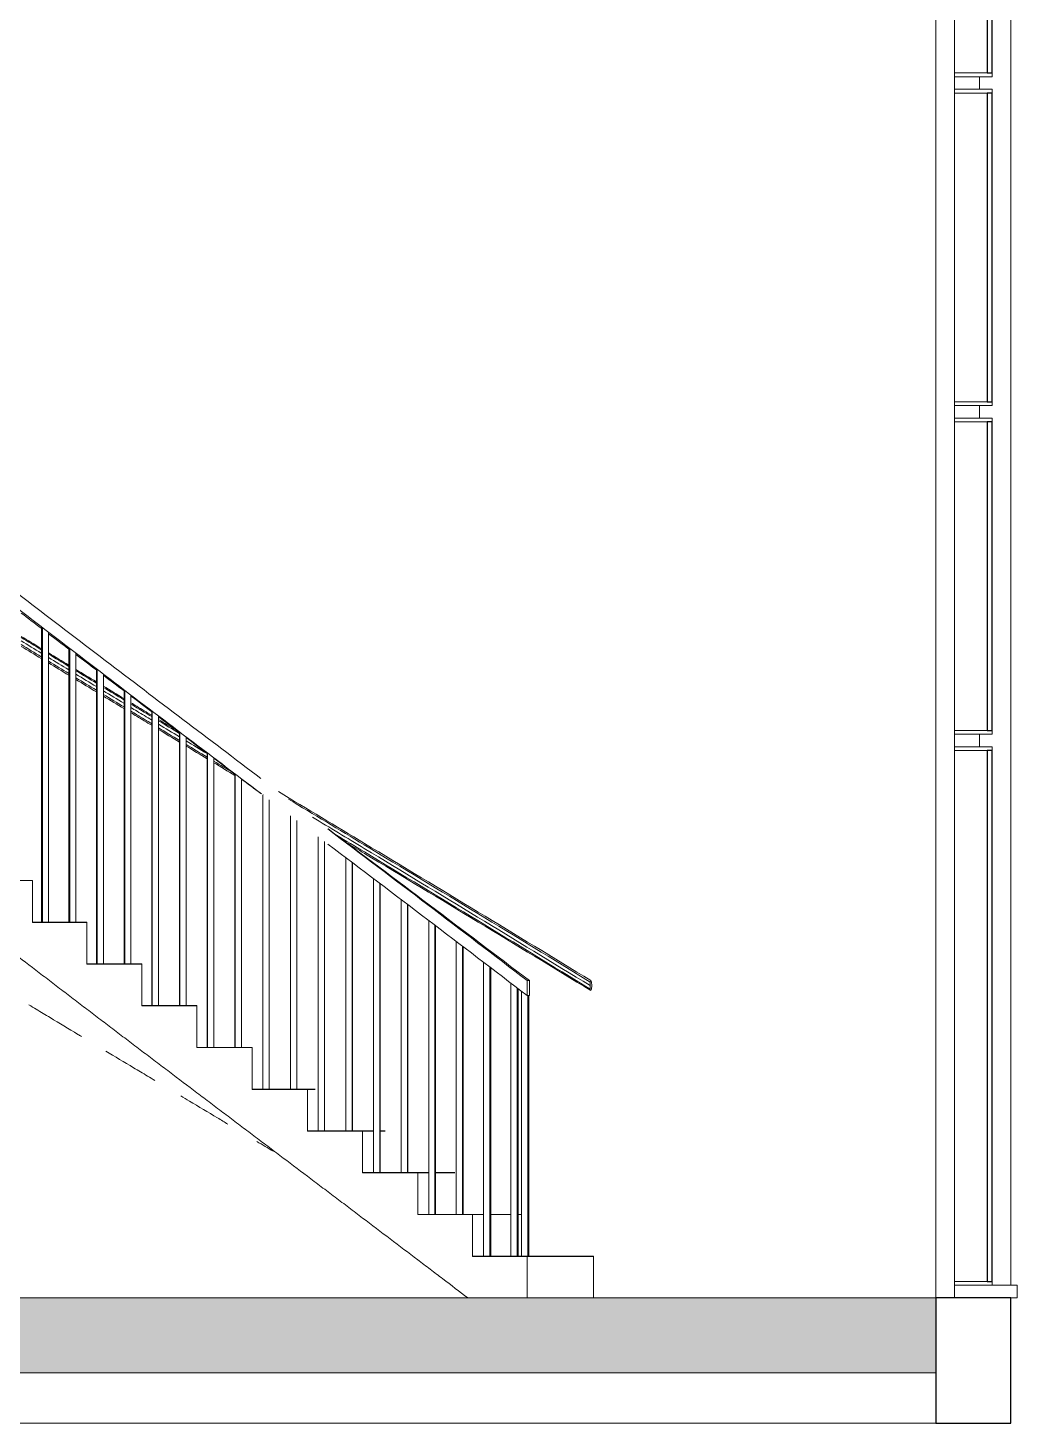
# Model space of a CAD drawing. Header units: millimetres. Extents: x -8435 to 22904, y -500 to 10935.
# Drawn here: x 18953 to 22904, y -500 to 5070 of the extents above; entities that cross this region are included whole.
import ezdxf

# ---------------------------------------------------------------- set-up
doc = ezdxf.new("R2010")
doc.units = ezdxf.units.MM
for name, color, linetype, lineweight in [('A-G22-M-FloorOutline', 6, 'Continuous', 15), ('A-G221-H-FloorSlabs', 8, 'Continuous', 15), ('A-G23-M-StairHandrail', 1, 'Continuous', 15), ('A-G23-M-Stairs', 5, 'Continuous', 15), ('A-G25-M-Walls', 250, 'Continuous', 15), ('A-G321-M-WindowCills', 3, 'Continuous', 15), ('A-G321-M-Windows', 6, 'Continuous', 15)]:
    doc.layers.add(name, color=color, linetype=linetype, lineweight=lineweight)

# ---------------------------------------------------------------- blocks, each defined once
blk = doc.blocks.new('Curtain Wall Panel - Plain - Curtain Wall Panel - Plain-240381-Section 2')
at = {"layer": 'A-G321-M-Windows', "lineweight": 20}
for p, q in [((22803.8, 2200), (22653.8, 2200)), ((22653.8, 2200), (22653.8, 2185)), ((22653.8, 2185), (22803.8, 2185)), ((22803.8, 2185), (22803.8, 2200)), ((22803.8, 65), (22653.8, 65)), ((22653.8, 65), (22653.8, 50)), ((22803.8, 50), (22803.8, 65)), ((22653.8, 50), (22803.8, 50))]:
    blk.add_line(p, q, dxfattribs=at)
at = {"layer": 'A-G321-M-Windows'}
blk.add_line((22653.8, 2185), (22653.8, 65), dxfattribs=at)
at = {"layer": 'A-G321-M-Windows', "lineweight": 25}
for p, q in [((22783.8, 2185), (22783.8, 65)), ((22803.8, 2185), (22783.8, 2185)), ((22803.8, 65), (22803.8, 2185)), ((22783.8, 65), (22803.8, 65))]:
    blk.add_line(p, q, dxfattribs=at)
blk = doc.blocks.new('Rectangular Mullion - 50 x 250mm-235817-Section 2')
at = {"layer": 'A-G321-M-WindowCills', "lineweight": 20}
for p, q in [((22653.8, 50), (22653.8, 0)), ((22903.8, 50), (22653.8, 50)), ((22653.8, 0), (22903.8, 0)), ((22903.8, 0), (22903.8, 50))]:
    blk.add_line(p, q, dxfattribs=at)
blk = doc.blocks.new('Curtain Wall Panel - Plain - Curtain Wall Panel - Plain-240392-Section 2')
at = {"layer": 'A-G321-M-Windows', "lineweight": 20}
for p, q in [((22803.8, 6200), (22653.8, 6200)), ((22653.8, 6200), (22653.8, 6185)), ((22653.8, 6185), (22803.8, 6185)), ((22803.8, 6185), (22803.8, 6200)), ((22803.8, 4890), (22653.8, 4890)), ((22653.8, 4890), (22653.8, 4875)), ((22653.8, 4875), (22803.8, 4875)), ((22803.8, 4875), (22803.8, 4890))]:
    blk.add_line(p, q, dxfattribs=at)
at = {"layer": 'A-G321-M-Windows'}
blk.add_line((22653.8, 6185), (22653.8, 4890), dxfattribs=at)
at = {"layer": 'A-G321-M-Windows', "lineweight": 25}
for p, q in [((22783.8, 6185), (22783.8, 4890)), ((22803.8, 6185), (22783.8, 6185)), ((22803.8, 4890), (22803.8, 6185)), ((22783.8, 4890), (22803.8, 4890))]:
    blk.add_line(p, q, dxfattribs=at)
blk = doc.blocks.new('Curtain Wall Panel - Plain - Curtain Wall Panel - Plain-240387-Section 2')
at = {"layer": 'A-G321-M-Windows', "lineweight": 20}
for p, q in [((22803.8, 3512.5), (22653.8, 3512.5)), ((22653.8, 3512.5), (22653.8, 3497.5)), ((22803.8, 3497.5), (22803.8, 3512.5)), ((22653.8, 3497.5), (22803.8, 3497.5)), ((22803.8, 2265), (22653.8, 2265)), ((22653.8, 2265), (22653.8, 2250)), ((22653.8, 2250), (22803.8, 2250)), ((22803.8, 2250), (22803.8, 2265))]:
    blk.add_line(p, q, dxfattribs=at)
at = {"layer": 'A-G321-M-Windows'}
blk.add_line((22653.8, 3497.5), (22653.8, 2265), dxfattribs=at)
at = {"layer": 'A-G321-M-Windows', "lineweight": 25}
for p, q in [((22783.8, 3497.5), (22783.8, 2265)), ((22803.8, 3497.5), (22783.8, 3497.5)), ((22803.8, 2265), (22803.8, 3497.5)), ((22783.8, 2265), (22803.8, 2265))]:
    blk.add_line(p, q, dxfattribs=at)
blk = doc.blocks.new('Rectangular Mullion - 50 x 100mm-240378-Section 2')
at = {"layer": 'A-G321-M-WindowCills', "lineweight": 20}
for p, q in [((22653.8, 2250), (22653.8, 2200)), ((22753.8, 2250), (22653.8, 2250)), ((22753.8, 2200), (22753.8, 2250)), ((22653.8, 2200), (22753.8, 2200))]:
    blk.add_line(p, q, dxfattribs=at)
blk = doc.blocks.new('Stair - Stairs-257028-Section 2')
at = {"layer": 'A-G23-M-Stairs'}
for p, q in [((18754.9, 1666.7), (18971.4, 1666.7)), ((18971.4, 1665.7), (18754.9, 1665.7)), ((18754.9, 1665.7), (18971.4, 1665.7)), ((18971.4, 1665.7), (18971.4, 1666.7)), ((18971.4, 1499), (18971.4, 1665.7)), ((18971.4, 1500), (19189.4, 1500)), ((18971.4, 1500), (18971.4, 1499)), ((19189.4, 1499), (18971.4, 1499)), ((18971.4, 1499), (19189.4, 1499)), ((19189.4, 1499), (19189.4, 1500)), ((19189.4, 1332.3), (19189.4, 1499)), ((19189.4, 1333.3), (19408.6, 1333.3)), ((19189.4, 1333.3), (19189.4, 1332.3)), ((19408.6, 1332.3), (19189.4, 1332.3)), ((19189.4, 1332.3), (19408.6, 1332.3)), ((19408.6, 1332.3), (19408.6, 1333.3)), ((19408.6, 1165.7), (19408.6, 1332.3)), ((19408.6, 1166.7), (19628.6, 1166.7)), ((19408.6, 1166.7), (19408.6, 1165.7)), ((19628.6, 1165.7), (19408.6, 1165.7)), ((19408.6, 1165.7), (19628.6, 1165.7)), ((19628.6, 1165.7), (19628.6, 1166.7)), ((19628.6, 999), (19628.6, 1165.7)), ((19628.6, 1000), (19849.1, 1000)), ((19628.6, 1000), (19628.6, 999)), ((19849.1, 999), (19628.6, 999)), ((19628.6, 999), (19849.1, 999)), ((19849.1, 999), (19849.1, 1000)), ((19849.1, 832.3), (19849.1, 999)), ((19849.1, 833.3), (20069.8, 833.3)), ((19849.1, 833.3), (19849.1, 832.3)), ((20069.8, 832.3), (19849.1, 832.3)), ((19849.1, 832.3), (20069.8, 832.3)), ((20069.8, 833.3), (20101.1, 833.3)), ((20069.8, 832.3), (20069.8, 833.3)), ((20101.1, 832.3), (20069.8, 832.3)), ((20069.8, 832.3), (20101.1, 832.3)), ((20069.8, 665.7), (20069.8, 832.3)), ((20069.8, 666.7), (20290.2, 666.7)), ((20069.8, 666.7), (20069.8, 665.7)), ((20290.2, 665.7), (20069.8, 665.7)), ((20069.8, 665.7), (20290.2, 665.7)), ((20290.2, 666.7), (20333.7, 666.7)), ((20290.2, 665.7), (20290.2, 666.7)), ((20333.7, 665.7), (20290.2, 665.7)), ((20290.2, 665.7), (20333.7, 665.7)), ((20290.2, 499), (20290.2, 665.7)), ((20360.4, 666.7), (20380.2, 666.7)), ((20380.2, 665.7), (20360.4, 665.7)), ((20360.4, 665.7), (20380.2, 665.7)), ((20290.2, 500), (20510.2, 500)), ((20290.2, 500), (20290.2, 499)), ((20510.2, 499), (20290.2, 499)), ((20290.2, 499), (20510.2, 499)), ((20510.2, 500), (20554, 500)), ((20510.2, 499), (20510.2, 500)), ((20554, 499), (20510.2, 499)), ((20510.2, 499), (20554, 499)), ((20510.2, 332.3), (20510.2, 499)), ((20581.6, 500), (20658.6, 500)), ((20658.6, 499), (20581.6, 499)), ((20581.6, 499), (20658.6, 499)), ((20510.2, 333.3), (20729.3, 333.3)), ((20510.2, 333.3), (20510.2, 332.3)), ((20729.3, 332.3), (20510.2, 332.3)), ((20510.2, 332.3), (20729.3, 332.3)), ((20729.3, 333.3), (20773.4, 333.3)), ((20729.3, 332.3), (20729.3, 333.3)), ((20773.4, 332.3), (20729.3, 332.3)), ((20729.3, 332.3), (20773.4, 332.3)), ((20729.3, 165.7), (20729.3, 332.3)), ((20801.8, 333.3), (20882.6, 333.3)), ((20882.6, 332.3), (20801.8, 332.3)), ((20801.8, 332.3), (20882.6, 332.3)), ((20911.4, 333.3), (20924.8, 333.3)), ((20924.8, 332.3), (20911.4, 332.3)), ((20911.4, 332.3), (20924.8, 332.3)), ((20729.3, 166.7), (20947.2, 166.7)), ((20729.3, 166.7), (20729.3, 165.7)), ((20947.2, 165.7), (20729.3, 165.7)), ((20729.3, 165.7), (20947.2, 165.7)), ((20947.2, 166.7), (20949.4, 166.7)), ((20947.2, 165.7), (20947.2, 166.7)), ((21211.8, 165.7), (20947.2, 165.7)), ((20947.2, 165.7), (21211.8, 165.7)), ((20947.2, 0), (20947.2, 165.7)), ((20951.6, 166.7), (21211.8, 166.7)), ((21211.8, 165.7), (21211.8, 166.7)), ((21211.8, 0), (21211.8, 165.7))]:
    blk.add_line(p, q, dxfattribs=at)
for points, knots in [([(18971.4, 1318.7), (18935.2, 1346.5), (18881, 1388.2), (18808.9, 1443.7), (18772.9, 1471.5), (18754.9, 1485.4)], [-1, -1, -1, -1, -0.5, -0.25, 0, 0, 0, 0]), ([(18986.7, 1152.1), (19005.2, 1140.9), (19060.6, 1107.6), (19120.8, 1071.4), (19162.6, 1046.3), (19167.4, 1043.5)], [-1, -1, -1, -1, -0.8, -0.4, -0.3484239, -0.3484239, -0.3484239, -0.3484239]), ([(19264.2, 985.4), (19301.2, 963.2), (19356.9, 929.8), (19422.4, 890.7), (19450.7, 873.7), (19460.5, 867.8)], [-1, -1, -1, -1, -0.6, -0.4, -0.2947563, -0.2947563, -0.2947563, -0.2947563]), ([(19628.6, 818.7), (19591.9, 846.5), (19536.9, 888.2), (19463.5, 943.7), (19426.9, 971.5), (19408.6, 985.4)], [-1, -1, -1, -1, -0.5, -0.25, 0, 0, 0, 0]), ([(19564.2, 805.9), (19575.6, 799), (19624.2, 770), (19687, 732.5), (19738.4, 701.8), (19752.5, 693.4)], [-0.9228691, -0.9228691, -0.9228691, -0.9228691, -0.8, -0.4, -0.2479474, -0.2479474, -0.2479474, -0.2479474]), ([(20069.8, 485.4), (20033, 513.2), (19977.8, 554.8), (19904.3, 610.4), (19867.5, 638.2), (19849.1, 652.1)], [-1, -1, -1, -1, -0.5, -0.25, 0, 0, 0, 0]), ([(20710.1, 0), (20676.9, 25.3), (20626.9, 63.4), (20560.3, 114), (20526.9, 139.4), (20510.2, 152.1)], [-1, -1, -1, -1, -0.5, -0.25, 0, 0, 0, 0])]:
    blk.add_open_spline(points, degree=3, knots=knots, dxfattribs=at)
for points in [[(19189.4, 1152.1), (19171.2, 1165.9), (19134.8, 1193.7), (19080.3, 1235.4), (19025.8, 1277.1), (18989.5, 1304.8), (18971.4, 1318.7)], [(18957.5, 1169.7), (18967.2, 1163.8), (18977, 1157.9), (18986.7, 1152.1)], [(19408.6, 985.4), (19390.3, 999.3), (19353.7, 1027.1), (19298.9, 1068.7), (19244.1, 1110.4), (19207.7, 1138.2), (19189.4, 1152.1)], [(19849.1, 652.1), (19830.7, 665.9), (19794, 693.7), (19738.8, 735.4), (19683.7, 777.1), (19647, 804.8), (19628.6, 818.7)], [(19868.1, 624.4), (19889.9, 611.4), (19911.7, 598.4), (19933.5, 585.4)], [(20290.2, 318.7), (20271.9, 332.6), (20235.2, 360.4), (20180, 402.1), (20124.9, 443.7), (20088.1, 471.5), (20069.8, 485.4)], [(20510.2, 152.1), (20473.6, 179.8), (20400.3, 235.4), (20327, 290.9), (20290.2, 318.7)]]:
    blk.add_open_spline(points, degree=3, dxfattribs=at)
blk = doc.blocks.new('Railing - Railing-257075-Section 2')
at = {"layer": 'A-G23-M-StairHandrail'}
for p, q in [((21199.2, 1260.8), (21198.2, 1246.7)), ((21198.2, 1246.7), (21199.2, 1232.5)), ((21201.7, 1266.7), (21199.2, 1260.8)), ((21199.2, 1232.5), (21201.7, 1226.7)), ((21204.2, 1260.8), (21201.7, 1266.7)), ((21201.7, 1226.7), (21204.2, 1232.5)), ((21205.2, 1246.7), (21204.2, 1260.8)), ((21204.2, 1232.5), (21205.2, 1246.7))]:
    blk.add_line(p, q, dxfattribs=at)
for points in [[(18927.1, 2640.9), (18953.7, 2624.7), (18980.4, 2608.5), (19007.1, 2592.3)], [(18927.1, 2636.3), (18953.7, 2620.1), (18980.4, 2603.8), (19007.1, 2587.6)], [(18927.1, 2622.7), (18953.7, 2606.4), (18980.4, 2590.2), (19007.1, 2573.9)], [(18927.1, 2608), (18953.7, 2591.8), (18980.4, 2575.5), (19007.1, 2559.3)], [(18927.1, 2600.9), (18953.7, 2584.7), (18980.4, 2568.5), (19007.1, 2552.3)], [(19035.9, 2574.9), (19062.9, 2558.5), (19089.9, 2542.1), (19116.9, 2525.8)], [(19035.9, 2570.1), (19062.9, 2553.7), (19089.9, 2537.3), (19116.9, 2520.9)], [(19035.9, 2556.4), (19062.9, 2540), (19089.9, 2523.6), (19116.9, 2507.2)], [(19035.9, 2541.8), (19062.9, 2525.4), (19089.9, 2509), (19116.9, 2492.6)], [(19035.9, 2534.9), (19062.9, 2518.5), (19089.9, 2502.1), (19116.9, 2485.8)], [(19145.3, 2508.6), (19172.5, 2492.1), (19199.7, 2475.6), (19227, 2459.2)], [(19145.3, 2503.7), (19172.5, 2487.2), (19199.7, 2470.7), (19227, 2454.2)], [(19145.3, 2489.9), (19172.5, 2473.4), (19199.7, 2456.9), (19227, 2440.4)], [(19145.3, 2475.4), (19172.5, 2458.9), (19199.7, 2442.4), (19227, 2425.9)], [(19145.3, 2468.6), (19172.5, 2452.1), (19199.7, 2435.6), (19227, 2419.2)], [(19254.9, 2442.3), (19282.3, 2425.7), (19309.7, 2409.1), (19337.2, 2392.5)], [(19254.9, 2437.3), (19282.3, 2420.7), (19309.7, 2404), (19337.2, 2387.4)], [(19254.9, 2423.5), (19282.3, 2406.8), (19309.7, 2390.2), (19337.2, 2373.6)], [(19254.9, 2409), (19282.3, 2392.4), (19309.7, 2375.8), (19337.2, 2359.1)], [(19254.9, 2402.3), (19282.3, 2385.7), (19309.7, 2369.1), (19337.2, 2352.5)], [(19474.9, 2309.5), (19498.4, 2295.3), (19521.9, 2281.2), (19545.3, 2267)], [(19474.9, 2304.2), (19502.8, 2287.4), (19530.6, 2270.5), (19558.5, 2253.7)], [(19474.9, 2290.3), (19502.8, 2273.4), (19530.6, 2256.6), (19558.5, 2239.8)], [(19474.9, 2275.9), (19502.8, 2259.1), (19530.6, 2242.2), (19558.5, 2225.4)], [(19474.9, 2269.5), (19502.8, 2252.7), (19530.6, 2235.9), (19558.5, 2219.1)], [(19585.1, 2223.7), (19613.2, 2206.7), (19641.3, 2189.8), (19669.4, 2172.8)], [(19585.1, 2209.4), (19613.2, 2192.4), (19641.3, 2175.5), (19669.4, 2158.5)], [(19585.1, 2203.1), (19613.2, 2186.1), (19641.3, 2169.2), (19669.4, 2152.3)], [(19695.6, 2142.7), (19722.1, 2126.7), (19748.6, 2110.7), (19775.2, 2094.7)], [(19695.6, 2136.6), (19723.8, 2119.6), (19752.1, 2102.5), (19780.4, 2085.5)], [(19806.1, 2070.1), (19809.5, 2068), (19812.9, 2066), (19816.3, 2063.9)]]:
    blk.add_open_spline(points, degree=3, dxfattribs=at)
for points, knots in [([(19364.7, 2375.9), (19372.5, 2371.3), (19400.2, 2354.5), (19427.9, 2337.8), (19447.8, 2325.8)], [-7.0572406, -7.0572406, -7.0572406, -7.0572406, -6.9679801, -6.7382892, -6.7382892, -6.7382892, -6.7382892]), ([(19364.7, 2370.8), (19372.8, 2365.9), (19400.5, 2349.1), (19428.2, 2332.4), (19447.8, 2320.6)], [-7.0514081, -7.0514081, -7.0514081, -7.0514081, -6.9577732, -6.7322869, -6.7322869, -6.7322869, -6.7322869]), ([(19364.7, 2356.9), (19373, 2351.9), (19400.7, 2335.2), (19428.4, 2318.4), (19447.8, 2306.7)], [-7.0489952, -7.0489952, -7.0489952, -7.0489952, -6.953547, -6.7298034, -6.7298034, -6.7298034, -6.7298034]), ([(19364.7, 2342.5), (19372.8, 2337.6), (19400.5, 2320.8), (19428.2, 2304.1), (19447.8, 2292.3)], [-7.0514081, -7.0514081, -7.0514081, -7.0514081, -6.9577732, -6.7322869, -6.7322869, -6.7322869, -6.7322869]), ([(19364.7, 2335.9), (19372.5, 2331.3), (19400.2, 2314.5), (19427.9, 2297.8), (19447.8, 2285.8)], [-7.0572406, -7.0572406, -7.0572406, -7.0572406, -6.9679801, -6.7382892, -6.7382892, -6.7382892, -6.7382892]), ([(19954.2, 2021), (20068.7, 1952.1), (20486.8, 1700.6), (20903.1, 1449.1), (21201.7, 1266.7)], [-4.798977, -4.798977, -4.798977, -4.798977, -3.48399, 0, 0, 0, 0]), ([(19993.8, 1991.2), (20094.9, 1930.3), (20498.9, 1686.8), (20901.2, 1443.3), (21199.2, 1260.8)], [-4.640014, -4.640014, -4.640014, -4.640014, -3.478887, 0, 0, 0, 0]), ([(20090.2, 1918.9), (20159, 1877.4), (20530.4, 1653.3), (20900.4, 1429.1), (21198.2, 1246.7)], [-4.268162, -4.268162, -4.268162, -4.268162, -3.476773, 0, 0, 0, 0]), ([(20185.8, 1847.2), (20222.9, 1824.9), (20562.6, 1619.9), (20901.2, 1415), (21199.2, 1232.5)], [-3.905012, -3.905012, -3.905012, -3.905012, -3.478887, 0, 0, 0, 0]), ([(20223.4, 1819), (20248.2, 1804.1), (20576.2, 1606.6), (20903.1, 1409.1), (21201.7, 1226.7)], [-3.768413, -3.768413, -3.768413, -3.768413, -3.48399, 0, 0, 0, 0])]:
    blk.add_open_spline(points, degree=3, knots=knots, dxfattribs=at)
blk = doc.blocks.new('Railing - Concept 25mm-V77-Section 2')
at = {"layer": 'A-G23-M-StairHandrail'}
for p, q in [((19007.3, 1500), (19007.3, 2674.4)), ((19011.4, 1500), (19011.4, 2674.4)), ((19036.1, 2655.6), (19036.1, 1500))]:
    blk.add_line(p, q, dxfattribs=at)
blk = doc.blocks.new('Railing - Concept 25mm-V78-Section 2')
at = {"layer": 'A-G23-M-StairHandrail'}
for p, q in [((19117, 1500), (19117, 2591.1)), ((19120.6, 1500), (19120.6, 2591.1)), ((19145.4, 2572.3), (19145.4, 1500))]:
    blk.add_line(p, q, dxfattribs=at)
blk = doc.blocks.new('Railing - Concept 25mm-V79-Section 2')
at = {"layer": 'A-G23-M-StairHandrail'}
for p, q in [((19227, 1333.3), (19227, 2507.7)), ((19230.2, 1333.3), (19230.2, 2507.7)), ((19255, 2488.9), (19255, 1333.3))]:
    blk.add_line(p, q, dxfattribs=at)
blk = doc.blocks.new('Railing - Concept 25mm-V80-Section 2')
at = {"layer": 'A-G23-M-StairHandrail'}
for p, q in [((19337.3, 1333.3), (19337.3, 2424.4)), ((19340, 1333.3), (19340, 2424.4)), ((19350.8, 2416.2), (19347.9, 2418.4)), ((19364.8, 2405.6), (19364.8, 1333.3))]:
    blk.add_line(p, q, dxfattribs=at)
blk = doc.blocks.new('Railing - Concept 25mm-V81-Section 2')
at = {"layer": 'A-G23-M-StairHandrail'}
for p, q in [((19447.8, 1166.7), (19447.8, 2341.1)), ((19450, 1166.7), (19450, 2341.1)), ((19474.9, 2322.3), (19474.9, 1166.7))]:
    blk.add_line(p, q, dxfattribs=at)
blk = doc.blocks.new('Railing - Concept 25mm-V82-Section 2')
at = {"layer": 'A-G23-M-StairHandrail'}
for p, q in [((19558.6, 1166.7), (19558.6, 2257.7)), ((19560.2, 1166.7), (19560.2, 2257.7)), ((19585.2, 2238.9), (19585.2, 1166.7))]:
    blk.add_line(p, q, dxfattribs=at)
blk = doc.blocks.new('Railing - Concept 25mm-V83-Section 2')
at = {"layer": 'A-G23-M-StairHandrail'}
for p, q in [((19669.4, 1000), (19669.4, 2174.4)), ((19670.6, 1000), (19670.6, 2174.4)), ((19695.6, 2155.6), (19695.6, 1000))]:
    blk.add_line(p, q, dxfattribs=at)
blk = doc.blocks.new('Railing - Concept 25mm-V84-Section 2')
at = {"layer": 'A-G23-M-StairHandrail'}
for p, q in [((19780.4, 1000), (19780.4, 2091.1)), ((19781.1, 1000), (19781.1, 2091.1)), ((19806.1, 2072.3), (19806.1, 1000))]:
    blk.add_line(p, q, dxfattribs=at)
blk = doc.blocks.new('Railing - Concept 25mm-V85-Section 2')
at = {"layer": 'A-G23-M-StairHandrail'}
for p, q in [((19891.5, 833.3), (19891.5, 2007.7)), ((19893.3, 2006.5), (19891.7, 2007.7)), ((19891.7, 833.3), (19891.7, 2007.7)), ((19916.7, 1988.9), (19916.7, 833.3))]:
    blk.add_line(p, q, dxfattribs=at)
blk = doc.blocks.new('Railing - Concept 25mm-V86-Section 2')
at = {"layer": 'A-G23-M-StairHandrail'}
for p, q in [((20002.2, 833.3), (20002.2, 1924.3)), ((20027.2, 1905.4), (20027.2, 833.3)), ((20027.5, 833.3), (20027.5, 1905.2))]:
    blk.add_line(p, q, dxfattribs=at)
blk = doc.blocks.new('Railing - Concept 25mm-V87-Section 2')
at = {"layer": 'A-G23-M-StairHandrail'}
for p, q in [((20112.8, 666.7), (20112.8, 1840.8)), ((20137.8, 1821.9), (20137.8, 666.7)), ((20138.6, 666.7), (20138.6, 1821))]:
    blk.add_line(p, q, dxfattribs=at)
blk = doc.blocks.new('Railing - Concept 25mm-V88-Section 2')
at = {"layer": 'A-G23-M-StairHandrail'}
for p, q in [((20223.3, 666.7), (20223.3, 1757.2)), ((20248.3, 1738.4), (20248.3, 666.7)), ((20249.5, 666.7), (20249.5, 1737.4))]:
    blk.add_line(p, q, dxfattribs=at)
blk = doc.blocks.new('Railing - Concept 25mm-V89-Section 2')
at = {"layer": 'A-G23-M-StairHandrail'}
for p, q in [((20333.7, 500), (20333.7, 1673.7)), ((20358.6, 1654.8), (20358.6, 500)), ((20360.4, 500), (20360.4, 1653.5))]:
    blk.add_line(p, q, dxfattribs=at)
blk = doc.blocks.new('Railing - Concept 25mm-V90-Section 2')
at = {"layer": 'A-G23-M-StairHandrail'}
for p, q in [((20443.9, 500), (20443.9, 1590.2)), ((20468.8, 1571.3), (20468.8, 500)), ((20471.1, 500), (20471.1, 1569.6))]:
    blk.add_line(p, q, dxfattribs=at)
blk = doc.blocks.new('Railing - Concept 25mm-V91-Section 2')
at = {"layer": 'A-G23-M-StairHandrail'}
for p, q in [((20554, 333.3), (20554, 1506.6)), ((20578.8, 1487.7), (20578.8, 333.3)), ((20581.6, 333.3), (20581.6, 1485.7))]:
    blk.add_line(p, q, dxfattribs=at)
blk = doc.blocks.new('Railing - Concept 25mm-V92-Section 2')
at = {"layer": 'A-G23-M-StairHandrail'}
for p, q in [((20663.8, 333.3), (20663.8, 1423.2)), ((20688.6, 1404.3), (20688.6, 333.3)), ((20691.8, 333.3), (20691.8, 1401.9))]:
    blk.add_line(p, q, dxfattribs=at)
blk = doc.blocks.new('Railing - Concept 25mm-V93-Section 2')
at = {"layer": 'A-G23-M-StairHandrail'}
for p, q in [((20773.4, 166.7), (20773.4, 1339.5)), ((20798.1, 1320.6), (20798.1, 166.7)), ((20801.8, 166.7), (20801.8, 1317.8))]:
    blk.add_line(p, q, dxfattribs=at)
blk = doc.blocks.new('Railing - Concept 25mm-V94-Section 2')
at = {"layer": 'A-G23-M-StairHandrail'}
for p, q in [((20882.6, 166.7), (20882.6, 1256)), ((20907.3, 1237.2), (20907.3, 166.7)), ((20911.4, 166.7), (20911.4, 1234))]:
    blk.add_line(p, q, dxfattribs=at)
blk = doc.blocks.new('Railing - Concept 25mm-258231-Section 2')
at = {"layer": 'A-G23-M-StairHandrail'}
for p, q in [((20924.8, 166.7), (20924.8, 1223.8)), ((20949.4, 1206.7), (20949.4, 166.7)), ((20951.6, 1206.7), (20949.4, 1206.7)), ((20953.8, 166.7), (20953.8, 1206.7)), ((20949.4, 166.7), (20951.6, 166.7))]:
    blk.add_line(p, q, dxfattribs=at)
blk = doc.blocks.new('Railing - Railing-257079-Section 2')
at = {"layer": 'A-G23-M-StairHandrail'}
for p, q in [((20947.2, 1266.7), (20947.2, 1206.7)), ((20956, 1266.7), (20947.2, 1266.7)), ((20956, 1206.7), (20956, 1266.7)), ((20947.2, 1206.7), (20949.4, 1206.7)), ((20951.6, 1206.7), (20956, 1206.7))]:
    blk.add_line(p, q, dxfattribs=at)
for points, knots in [([(16222.2, 5100), (16433.6, 4887.2), (16885, 4461.1), (17630.4, 3822.2), (18428, 3183.3), (19186.9, 2600.5), (19676.2, 2230.6), (19883.9, 2073.7)], [-20.854779, -20.854779, -20.854779, -20.854779, -17.378983, -13.903186, -10.42739, -6.951593, -4.39048, -4.39048, -4.39048, -4.39048]), ([(19886.4, 2011.8), (19677.8, 2169.4), (19187.7, 2539.9), (18428, 3123.3), (17630.4, 3762.2), (16885, 4401.1), (16433.6, 4827.2), (16222.2, 5040)], [4.380387, 4.380387, 4.380387, 4.380387, 6.951593, 10.42739, 13.903186, 17.378983, 20.854779, 20.854779, 20.854779, 20.854779]), ([(19337.3, 2423.4), (19310.3, 2443.7), (19282.8, 2464.5), (19255.3, 2485.2), (19254.8, 2485.6)], [6.6567398, 6.6567398, 6.6567398, 6.6567398, 6.9908549, 6.9969828, 6.9969828, 6.9969828, 6.9969828])]:
    blk.add_open_spline(points, degree=3, knots=knots, dxfattribs=at)
for points in [[(19007.1, 2673), (18980.3, 2693.3), (18953.6, 2713.6), (18926.8, 2734)], [(19116.9, 2589.7), (19089.9, 2610.2), (19062.9, 2630.6), (19035.9, 2651.1)], [(19226.8, 2506.7), (19199.6, 2527.2), (19172.4, 2547.8), (19145.2, 2568.3)], [(19447.7, 2340.3), (19420.1, 2361.1), (19392.4, 2381.9), (19364.8, 2402.7)], [(19558.5, 2257.1), (19530.6, 2278.1), (19502.7, 2299), (19474.8, 2320)], [(19669.4, 2173.9), (19641.3, 2195), (19613.2, 2216.1), (19585.2, 2237.1)], [(19780.4, 2090.8), (19752.1, 2112), (19723.8, 2133.2), (19695.6, 2154.3)], [(19883.3, 2013.7), (19857.6, 2033), (19831.8, 2052.3), (19806.1, 2071.6)], [(20151, 1871.9), (20418, 1670.1), (20684.4, 1468.3), (20947.2, 1266.7)], [(20956, 1266.7), (20690.9, 1468.3), (20422.2, 1670.1), (20152.8, 1871.9)], [(20947.2, 1206.7), (20684.4, 1408.3), (20418, 1610.1), (20151, 1811.9)]]:
    blk.add_open_spline(points, degree=3, dxfattribs=at)
for name in ['Railing - Concept 25mm-V77-Section 2', 'Railing - Concept 25mm-V78-Section 2', 'Railing - Concept 25mm-V79-Section 2', 'Railing - Concept 25mm-V80-Section 2', 'Railing - Concept 25mm-V81-Section 2', 'Railing - Concept 25mm-V82-Section 2', 'Railing - Concept 25mm-V83-Section 2', 'Railing - Concept 25mm-V84-Section 2', 'Railing - Concept 25mm-V85-Section 2', 'Railing - Concept 25mm-V86-Section 2', 'Railing - Concept 25mm-V87-Section 2', 'Railing - Concept 25mm-V88-Section 2', 'Railing - Concept 25mm-V89-Section 2', 'Railing - Concept 25mm-V90-Section 2', 'Railing - Concept 25mm-V91-Section 2', 'Railing - Concept 25mm-V92-Section 2', 'Railing - Concept 25mm-V93-Section 2', 'Railing - Concept 25mm-V94-Section 2', 'Railing - Concept 25mm-258231-Section 2']:
    blk.add_blockref(name, (0, 0))

msp = doc.modelspace()

# ---------------------------------------------------------------- hatches: boundary and pattern name
at = {"layer": 'A-G221-H-FloorSlabs'}
h = msp.add_hatch(color=256, dxfattribs=at)
h.dxf.hatch_style = 1
h.paths.add_polyline_path([(16055.4, 4000), (14338.3, 4000), (-7121.2, 4000), (-7121.2, 3700), (16055.4, 3700)])
h.paths.add_polyline_path([(22578.8, 0), (8078.8, 0), (7978.8, 0), (6178.8, 0), (6078.8, 0), (5878.8, 0), (5778.8, 0), (3978.8, 0), (3878.8, 0), (-7121.2, 0), (-7121.2, -300), (22578.8, -300)])

# ---------------------------------------------------------------- linework, layer by layer
at = {"layer": 'A-G22-M-FloorOutline', "lineweight": 18}
for p, q in [((22578.8, 0), (8078.8, 0)), ((-7121.2, -300), (22578.8, -300))]:
    msp.add_line(p, q, dxfattribs=at)
at = {"layer": 'A-G25-M-Walls'}
for p, q in [((22578.8, 0), (22578.8, 6200)), ((22878.8, 6200), (22878.8, 50)), ((-7121.2, -500), (22578.8, -500))]:
    msp.add_line(p, q, dxfattribs=at)
at = {"layer": 'A-G25-M-Walls', "lineweight": 25}
for p, q in [((22578.8, 0), (22578.8, -500)), ((22878.8, 0), (22578.8, 0)), ((22878.8, -500), (22878.8, 0)), ((22578.8, -500), (22878.8, -500))]:
    msp.add_line(p, q, dxfattribs=at)

# ---------------------------------------------------------------- block references
at = {"layer": 'A-G23-M-StairHandrail'}
for name in ['Railing - Railing-257079-Section 2', 'Railing - Railing-257075-Section 2']:
    msp.add_blockref(name, (0, 0), dxfattribs=at)
at = {"layer": 'A-G23-M-Stairs'}
msp.add_blockref('Stair - Stairs-257028-Section 2', (0, 0), dxfattribs=at)
at = {"layer": 'A-G321-M-WindowCills'}
for name, p in [('Rectangular Mullion - 50 x 100mm-240378-Section 2', (0, 2625)), ('Rectangular Mullion - 50 x 100mm-240378-Section 2', (0, 1312.5)), ('Rectangular Mullion - 50 x 100mm-240378-Section 2', (0, 0)), ('Rectangular Mullion - 50 x 250mm-235817-Section 2', (0, 0))]:
    msp.add_blockref(name, p, dxfattribs=at)
at = {"layer": 'A-G321-M-Windows'}
for name, p in [('Curtain Wall Panel - Plain - Curtain Wall Panel - Plain-240392-Section 2', (0, 0)), ('Curtain Wall Panel - Plain - Curtain Wall Panel - Plain-240387-Section 2', (0, 1312.5)), ('Curtain Wall Panel - Plain - Curtain Wall Panel - Plain-240387-Section 2', (0, 0)), ('Curtain Wall Panel - Plain - Curtain Wall Panel - Plain-240381-Section 2', (0, 0))]:
    msp.add_blockref(name, p, dxfattribs=at)

doc.saveas('drawing.dxf')
